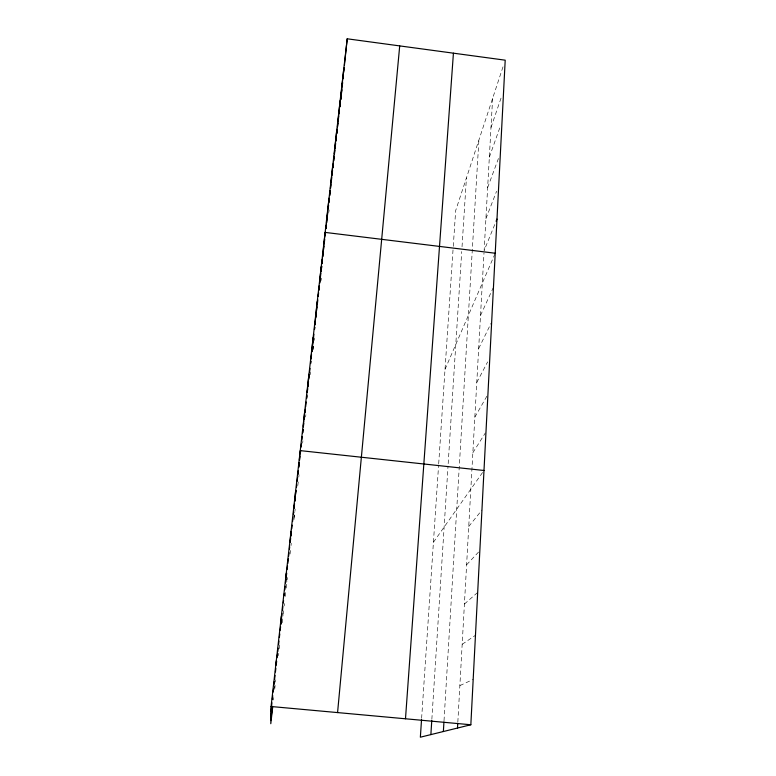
<?xml version="1.0" encoding="UTF-8"?>
<svg xmlns="http://www.w3.org/2000/svg" width="776" height="776" viewBox="0 0 776 776"><rect width="100%" height="100%" fill="white"/><g stroke="black" fill="none" stroke-linecap="round" stroke-linejoin="round"><path stroke-width="0.58" stroke-dasharray="3.88 2.91" d="M457.83 722.146L484.001 252.937M492.615 98.397L484.137 250.522L495.66 222.324M444.008 720.807L478.899 140.058M431.854 719.284L448.024 466.085M448.179 463.67L461.72 251.531M462.03 246.758L466.425 177.927M421.62 718.333L438.615 464.94M438.692 463.776L453.184 247.515M453.271 246.351L455.667 210.597L503.352 65.795M294.026 517.165L294.24 514.905M313.339 348.279L313.582 345.892M273.482 700L273.753 697.624M274.694 689.321L275.383 683.317M275.519 682.114L275.79 679.708M278.516 655.662L278.788 653.305M279.321 648.6L279.719 645.069M282.26 622.701L283.075 615.523M283.211 614.33L283.618 610.741M284.161 605.959L284.433 603.563M285.248 596.395L285.927 590.41M286.189 588.072L286.984 581.04M287.12 579.866L287.382 577.528M290.059 554.015L290.457 550.446M291 545.673L291.272 543.287M293.959 519.619L294.754 512.616M294.89 511.442L295.152 509.105M297.829 485.514L298.236 481.945M298.779 477.182L299.051 474.805M302.64 443.144L302.912 440.807M305.608 417.003L305.88 414.617M310.419 374.595L310.691 372.199M313.261 349.598L313.659 346.125M314.309 340.325L314.581 338.006M321.109 280.485L321.371 278.157M328.849 212.236L329.111 209.937M274.481 688.128L274.752 685.761M293.891 517.369L294.152 515.022M490.995 127.468L501.344 97.194M489.336 157.198L500.452 125.935M487.648 187.598L498.755 157.654M485.912 218.696L496.582 191.236M445.017 369.386L494.748 254.344M480.509 315.454L492.964 288.313M478.666 348.579L491.15 323.117M476.774 382.481L487.648 361.878M474.834 417.187L487.328 395.411M472.856 452.748L485.359 432.93M433.425 542.269L483.293 471.469M468.743 526.516L481.945 510.055M466.609 564.792L479.84 550.688M464.417 604.038L477.686 592.428M462.166 644.303L475.465 635.311M459.867 685.625L473.185 679.407"/><path stroke-width="1.16" d="M421.543 719.507L420.359 737.2L470.838 724.755L505.205 60.179L347.212 38.8L271.066 706.509L270.795 723.707L272.677 707.111M276.033 665.139L276.275 660.842M457.5 728.043L457.762 723.329M443.368 731.525L443.94 722M430.874 734.61L431.776 720.467M281.329 616.445L280.757 624.476L281.271 620.819M405.489 718.78L453.426 53.175M285.49 582.718L286.257 573.27M290.117 542.007L291.048 531.279M294.521 503.527L294.085 508.29L294.492 504.778M294.735 501.141L295.704 490.403M337.57 712.581L399.708 45.9M298.062 473.99L298.362 470.76L297.965 474.281M298.692 467.21L299.138 462.467M299.361 460.1L300.244 450.623L483.991 470.489M302.98 429.458L302.64 432.979L303.076 429.38M303.319 425.937L303.765 421.252M303.988 418.904L304.667 411.872M306.937 394.955L306.598 398.428L306.879 396.022M307.16 392.637L308.964 374.129M310.807 361.17L310.575 363.556L310.837 361.209M311.04 358.784L311.515 354.021M311.748 351.635L313.165 337.337M314.687 327.171L314.455 329.509L314.716 327.132M314.92 324.834L317.248 301.476M318.596 292.688L318.238 296.257L318.509 293.852M319.314 285.549L318.839 290.311L319.334 286.635M319.557 283.172L321.235 266.507M321.215 270.873L321.7 266.149L321.118 270.999M322.409 259.135L321.933 263.782L322.467 259.116M322.641 256.808L325.125 232.402L495.224 253.238M326.502 222.848L329.043 198.123M330.159 190.847L329.664 195.601L330.256 190.77M330.401 188.461L332.855 164.687M333.35 163.183L332.846 167.975L333.253 164.454M333.593 160.787L334.087 156.005M334.34 153.609L336.571 132.066M337.201 129.078L336.697 133.879L337.133 130.339M337.444 126.672L340.198 100.23M339.839 106.487L340.218 102.868M340.596 99.26L343.749 69.151M340.072 106.816L340.325 104.411M340.819 99.609L341.071 97.204M341.45 93.605L341.818 90.132M342.187 86.66L342.546 83.187M343.031 78.551L343.409 74.942M343.671 72.527L344.175 67.706M344.428 65.3L347.212 38.8M270.989 711.068L271.94 702.765M272.347 699.205L272.745 695.645M273.152 692.085L273.559 688.525M273.967 684.965L274.365 681.415M274.636 679.039L275.043 675.479M275.451 671.919L275.858 668.359M276.256 664.799L276.663 661.239M277.071 657.67L277.478 654.11M277.75 651.733L278.157 648.164M278.565 644.604L278.972 641.034M279.37 637.474L279.777 633.905M280.185 630.345L280.592 626.775M281.678 617.24L282.086 613.67M282.493 610.091L282.9 606.522M283.308 602.942L283.579 600.566M284.123 595.793L284.394 593.417M284.802 589.838L285.209 586.268M285.616 582.669L286.024 579.08M286.295 576.694L286.703 573.105M287.11 569.516L287.527 565.927M287.799 563.531L288.342 558.749M288.614 556.353L289.021 552.764M289.429 549.175L289.7 546.779M290.253 541.968L290.66 538.36M290.932 535.954L291.349 532.346M291.757 528.737L292.174 525.129M292.581 521.52L292.988 517.912M293.406 514.304L293.677 511.898M294.89 501.257L295.287 497.736M295.695 494.215L296.092 490.704M296.49 487.183L296.762 484.835M297.16 481.314L297.557 477.793M298.77 467.22L299.167 463.67M299.575 460.129L299.972 456.589M300.38 453.048L300.651 450.681M301.049 447.141L301.457 443.6M301.864 440.05L302.262 436.51M303.348 427.004L303.755 423.434M304.163 419.855L304.57 416.285M304.978 412.716L305.385 409.136M305.647 406.76L306.19 401.997M307.286 392.413L307.694 388.805M307.975 386.399L308.518 381.588M308.79 379.183L309.207 375.574M309.614 371.966L310.022 368.367M311.108 358.861L311.506 355.34M311.913 351.809L312.311 348.288M312.709 344.767L313.116 341.246M313.514 337.725L313.911 334.204M314.988 324.756L315.395 321.196M315.803 317.636L316.21 314.076M316.618 310.507L317.015 306.947M317.423 303.387L317.83 299.827M319.741 283.027L320.158 279.418M320.43 277.013L320.837 273.404M322.738 256.778L323.262 252.103M323.534 249.775L323.931 246.273M324.329 242.772L324.727 239.27M325.125 235.758L325.522 232.257M326.599 222.819L327.142 218.085M327.414 215.718L327.811 212.178M328.219 208.628L328.626 205.077M328.888 202.711L329.296 199.17M330.527 188.364L330.935 184.766M331.207 182.37L331.759 177.568M332.031 175.172L332.574 170.371M333.651 160.942L334.049 157.421M334.456 153.9L334.854 150.389M335.116 148.041L335.649 143.347M335.921 141.009L336.318 137.488M337.541 126.76L337.948 123.18M338.22 120.804L338.763 116.031M339.034 113.645L339.442 110.076M339.849 106.525L340.247 103.024M340.645 99.532L341.042 96.03M341.304 93.702L341.838 89.046M342.109 86.708L342.633 82.052M270.911 715.889L272.007 706.296M270.853 720.138L272.327 707.101M496.106 221.247L496.989 219.075M271.066 706.509L470.838 724.755M326.26 225.205L325.901 228.736L326.337 225.185"/></g></svg>
